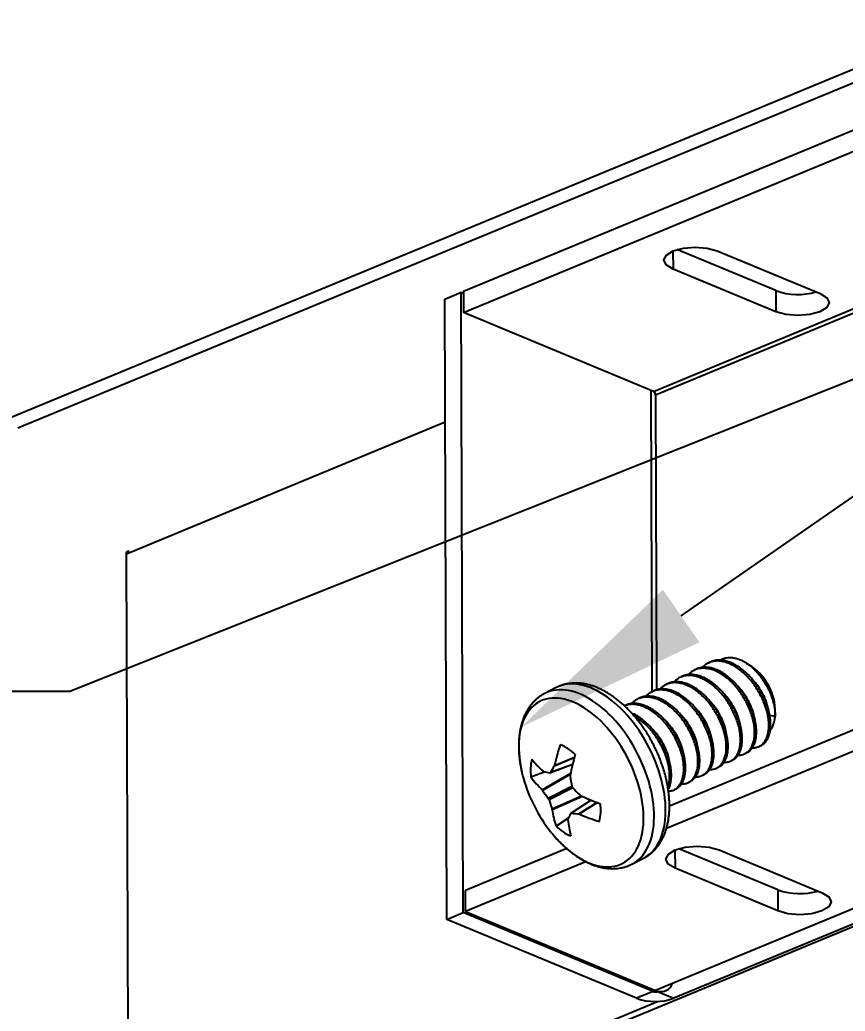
# Model space of a CAD drawing. Extents: x -1.2 to 24.5, y -10.7 to 0.
# Drawn here: x 14.34 to 16.458, y -9.427 to -6.882 of the extents above; entities that cross this region are included whole.
import ezdxf
from ezdxf import colors
from ezdxf.entities.mleader import LeaderData, LeaderLine
from ezdxf.math import Vec2, Vec3

# ---------------------------------------------------------------- set-up
doc = ezdxf.new("R2010")
doc.units = 0
doc.header["$LTSCALE"] = 0.5
doc.header["$MEASUREMENT"] = 0
for name, color, linetype in [('Brackets', 181, 'CONTINUOUS'), ('FAB DWG', 221, 'CONTINUOUS'), ('Hardware', 242, 'CONTINUOUS'), ('Housing', 150, 'CONTINUOUS')]:
    doc.layers.add(name, color=color, linetype=linetype)
doc.styles.get("Standard").update_dxf_attribs({"font": 'arial.ttf'})

msp = doc.modelspace()

# ---------------------------------------------------------------- linework, layer by layer
at = {"layer": 'Brackets', "linetype": 'Continuous', "transparency": 16777216}
for p, q in [((15.9656, -7.8358), (21.3784, -5.5967)), ((21.3784, -5.6087), (15.9713, -7.8454)), ((14.293, -7.9122), (16.9565, -6.8104)), ((14.3351, -7.9297), (16.9986, -6.8279)), ((21.8635, -6.9362), (15.9707, -9.3738)), ((15.4784, -7.5789), (16.871, -7.0028)), ((15.4785, -7.6333), (16.8712, -7.0572)), ((16.0159, -7.4753), (16.016, -7.522)), ((16.2798, -7.5773), (16.0259, -7.4717)), ((16.1296, -7.4749), (16.3936, -7.5847)), ((16.28, -7.6317), (16.016, -7.522)), ((15.4302, -7.5988), (15.4727, -7.5812)), ((15.4727, -7.5812), (15.4784, -7.5836)), ((15.4779, -9.1737), (15.4727, -7.5812)), ((15.4784, -7.5789), (15.4785, -7.6333)), ((16.2798, -7.5773), (16.28, -7.6317)), ((15.4354, -9.1912), (15.4302, -7.5988)), ((15.9656, -7.8358), (15.4785, -7.6333)), ((15.9625, -8.6067), (15.9599, -7.8334)), ((15.9713, -7.8454), (15.9738, -8.6018)), ((16.8761, -8.5408), (16.007, -8.9003)), ((16.8763, -8.5952), (15.9991, -8.9581)), ((15.7432, -9.0094), (15.4834, -9.1169)), ((16.0209, -9.0134), (16.0211, -9.06)), ((16.2848, -9.1153), (16.0309, -9.0098)), ((16.1347, -9.013), (16.3987, -9.1227)), ((15.7937, -9.043), (15.4836, -9.1713)), ((16.285, -9.1697), (16.0211, -9.06)), ((15.4836, -9.1713), (15.4834, -9.1169)), ((16.2848, -9.1153), (16.285, -9.1697)), ((15.4354, -9.1912), (15.4779, -9.1737)), ((15.965, -9.3761), (15.4779, -9.1737)), ((15.4836, -9.1713), (15.9707, -9.3738)), ((15.9225, -9.3937), (15.4354, -9.1912)), ((15.965, -9.3761), (15.9225, -9.3937)), ((15.965, -9.3761), (15.965, -9.3714)), ((15.9763, -9.3761), (15.9763, -9.3757)), ((15.9763, -9.3761), (16.0184, -9.3936))]:
    msp.add_line(p, q, dxfattribs=at)
at = {"layer": 'Brackets', "transparency": 16777216}
msp.add_line((21.9113, -6.956), (16.0184, -9.3936), dxfattribs=at)
at = {"layer": 'Brackets', "linetype": 'Continuous', "transparency": 16777216, "flags": 128}
for points in [[(16.016, -7.522), (15.9988, -7.5112), (15.9928, -7.4985), (15.9991, -7.4858), (16.0165, -7.475), (16.0425, -7.4678), (16.0732, -7.4653), (16.1038, -7.4678), (16.1296, -7.4749)], [(16.3936, -7.5847), (16.4108, -7.5954), (16.4168, -7.6081), (16.4106, -7.6208), (16.3931, -7.6316), (16.3671, -7.6388), (16.3364, -7.6413), (16.3058, -7.6388), (16.28, -7.6317)], [(16.0211, -9.06), (16.0038, -9.0492), (15.9979, -9.0366), (16.0041, -9.0239), (16.0216, -9.0131), (16.0476, -9.0059), (16.0782, -9.0033), (16.1088, -9.0058), (16.1347, -9.013)], [(16.3987, -9.1227), (16.4159, -9.1335), (16.4218, -9.1461), (16.4156, -9.1588), (16.3982, -9.1696), (16.3721, -9.1768), (16.3415, -9.1794), (16.3109, -9.1769), (16.285, -9.1697)]]:
    msp.add_lwpolyline(points, dxfattribs=at)
at = {"layer": 'Brackets', "linetype": 'Continuous', "transparency": 16777216}
for centre, radius, start, end in [((16.3367, -7.418), 0.1691, 250.3394, 286.098), ((15.9605, -7.8453), 0.0108, 359.4538, 61.4432), ((16.3417, -8.9561), 0.1691, 250.3394, 286.098), ((15.985, -9.346), 0.0309, 253.7439, 341.6739), ((15.9707, -9.3606), 0.0166, 250.0878, 290.0098), ((15.9874, -9.3339), 0.0433, 247.3224, 255.201), ((15.9704, -9.2617), 0.1404, 250.089, 290.0087)]:
    msp.add_arc(centre, radius, start, end, dxfattribs=at)
at = {"layer": 'Hardware', "linetype": 'Continuous', "lineweight": 25, "transparency": 16777216}
for p, q in [((16.0741, -8.5497), (16.0695, -8.552)), ((16.1104, -8.5312), (16.1059, -8.5335)), ((16.2189, -8.5428), (16.204, -8.5332)), ((16.0377, -8.5683), (16.0332, -8.5706)), ((15.7166, -8.5961), (15.687, -8.6112)), ((16.0013, -8.5868), (15.9968, -8.5891)), ((15.9286, -8.6239), (15.924, -8.6262)), ((15.965, -8.6053), (15.9604, -8.6076)), ((15.8922, -8.6424), (15.8913, -8.6429)), ((16.2777, -8.6707), (16.2641, -8.6679)), ((16.2777, -8.6707), (16.2783, -8.6594)), ((16.2619, -8.6935), (16.2664, -8.6912)), ((16.1891, -8.7306), (16.1937, -8.7283)), ((16.2255, -8.7121), (16.23, -8.7098)), ((16.1527, -8.7491), (16.1573, -8.7468)), ((16.2376, -8.747), (16.2422, -8.7446)), ((15.7627, -8.7769), (15.7115, -8.7976)), ((15.7122, -8.7958), (15.7631, -8.7752)), ((16.1164, -8.7677), (16.1209, -8.7654)), ((16.2012, -8.7655), (16.2058, -8.7632)), ((15.7003, -8.8148), (15.7585, -8.7932)), ((15.7016, -8.8137), (15.7587, -8.7924)), ((16.0436, -8.8048), (16.0482, -8.8024)), ((16.08, -8.7862), (16.0846, -8.7839)), ((16.1285, -8.8026), (16.133, -8.8003)), ((16.1649, -8.784), (16.1694, -8.7817)), ((15.6882, -8.8124), (15.6514, -8.8258)), ((15.6802, -8.8586), (15.7536, -8.8158)), ((15.7531, -8.8183), (15.6815, -8.8602)), ((16.0073, -8.8233), (16.0118, -8.821)), ((16.0921, -8.8211), (16.0967, -8.8188)), ((15.6958, -8.8803), (15.7565, -8.8493)), ((15.7586, -8.8534), (15.6979, -8.8843)), ((16.0194, -8.8582), (16.0239, -8.8559)), ((16.0558, -8.8397), (16.0603, -8.8373)), ((15.7057, -8.9077), (15.7815, -8.8744)), ((15.7839, -8.8755), (15.7062, -8.9096)), ((15.8052, -8.8848), (15.7535, -8.9191)), ((15.8058, -8.8851), (15.7551, -8.9188)), ((15.774, -8.9202), (15.8208, -8.891)), ((15.8224, -8.8916), (15.7759, -8.9207)), ((15.7483, -8.9302), (15.7158, -8.9522)), ((15.9104, -9.0495), (15.94, -9.0345))]:
    msp.add_line(p, q, dxfattribs=at)
at = {"layer": 'Hardware', "linetype": 'Continuous', "lineweight": 25, "transparency": 16777216, "flags": 128}
for points in [[(15.94, -9.0345), (15.9464, -9.0308), (15.9526, -9.0265), (15.9584, -9.0217), (15.9638, -9.0163), (15.9689, -9.0103), (15.9736, -9.0038), (15.9779, -8.9968), (15.9818, -8.9893), (15.9853, -8.9813), (15.9883, -8.9729), (15.9909, -8.964), (15.993, -8.9547), (15.9947, -8.9451), (15.996, -8.9351), (15.9968, -8.9247), (15.9971, -8.9141), (15.9969, -8.9031), (15.9963, -8.892), (15.9953, -8.8806), (15.9938, -8.8691), (15.9918, -8.8574), (15.9894, -8.8456), (15.9865, -8.8337), (15.9832, -8.8217), (15.9795, -8.8098), (15.9753, -8.7978), (15.9708, -8.7859), (15.9659, -8.7741), (15.9605, -8.7624), (15.9549, -8.7508), (15.9489, -8.7395), (15.9425, -8.7283), (15.9358, -8.7174), (15.9289, -8.7067), (15.9217, -8.6963), (15.9142, -8.6863), (15.9064, -8.6766), (15.8985, -8.6673), (15.8904, -8.6584), (15.8821, -8.6499), (15.8736, -8.6419), (15.8651, -8.6343), (15.8564, -8.6273), (15.8476, -8.6207), (15.8388, -8.6147), (15.83, -8.6093), (15.8212, -8.6044), (15.8123, -8.6001), (15.8036, -8.5964), (15.7949, -8.5932), (15.7862, -8.5907), (15.7777, -8.5888), (15.7694, -8.5876), (15.7612, -8.5869), (15.7532, -8.5869), (15.7454, -8.5875), (15.7378, -8.5887), (15.7304, -8.5906), (15.7234, -8.593), (15.7166, -8.5961), (15.7166, -8.5961)], [(15.7134, -8.9798), (15.7183, -8.9852), (15.7263, -8.9936), (15.7345, -9.0016), (15.7428, -9.0091), (15.7512, -9.0161), (15.7597, -9.0226), (15.7682, -9.0286), (15.7768, -9.034), (15.7854, -9.0389), (15.794, -9.0432), (15.8025, -9.0469), (15.811, -9.05), (15.8194, -9.0525), (15.8277, -9.0544), (15.8358, -9.0557), (15.8438, -9.0564), (15.8516, -9.0564), (15.8592, -9.0558), (15.8666, -9.0546), (15.8737, -9.0527), (15.8806, -9.0503), (15.8871, -9.0472), (15.8934, -9.0436), (15.8993, -9.0393), (15.9049, -9.0345), (15.9101, -9.0291), (15.915, -9.0232), (15.9194, -9.0168), (15.9235, -9.0098), (15.9271, -9.0023), (15.9304, -8.9944), (15.9332, -8.986), (15.9355, -8.9772), (15.9374, -8.968), (15.9389, -8.9585), (15.9399, -8.9486), (15.9404, -8.9384), (15.9405, -8.9279), (15.9401, -8.9171), (15.9393, -8.9061), (15.938, -8.895), (15.9362, -8.8836), (15.934, -8.8722), (15.9313, -8.8606), (15.9283, -8.849), (15.9247, -8.8374), (15.9208, -8.8258), (15.9165, -8.8142), (15.9117, -8.8026), (15.9066, -8.7912), (15.9012, -8.78), (15.8954, -8.7689), (15.8892, -8.758), (15.8827, -8.7473), (15.876, -8.7369), (15.869, -8.7268), (15.8617, -8.7171), (15.8541, -8.7077), (15.8464, -8.6986), (15.8385, -8.69), (15.8304, -8.6818), (15.8221, -8.6741), (15.8138, -8.6668), (15.8053, -8.66), (15.7968, -8.6538), (15.7882, -8.6481), (15.7796, -8.6429), (15.771, -8.6383), (15.7625, -8.6343), (15.754, -8.6309), (15.7455, -8.6281), (15.7372, -8.6259), (15.729, -8.6243), (15.7209, -8.6233), (15.713, -8.623), (15.7053, -8.6233), (15.6978, -8.6242), (15.6906, -8.6257), (15.6836, -8.6278), (15.6769, -8.6306), (15.6705, -8.6339), (15.6644, -8.6379), (15.6586, -8.6424), (15.6532, -8.6475), (15.6482, -8.6532), (15.6435, -8.6594), (15.6392, -8.6661), (15.6354, -8.6733), (15.6319, -8.681), (15.6289, -8.6892), (15.6263, -8.6977), (15.6242, -8.7067), (15.6225, -8.7161), (15.6213, -8.7259), (15.6205, -8.7359), (15.6205, -8.7359)], [(15.9104, -9.0495), (15.9169, -9.0459), (15.923, -9.0416), (15.9288, -9.0368), (15.9343, -9.0314), (15.9394, -9.0254), (15.9441, -9.0189), (15.9483, -9.0119), (15.9522, -9.0044), (15.9557, -8.9964), (15.9587, -8.988), (15.9613, -8.9791), (15.9635, -8.9698), (15.9652, -8.9601), (15.9664, -8.9501), (15.9672, -8.9398), (15.9675, -8.9291), (15.9674, -8.9182), (15.9668, -8.9071), (15.9657, -8.8957), (15.9642, -8.8841), (15.9622, -8.8724), (15.9598, -8.8606), (15.9569, -8.8487), (15.9536, -8.8368), (15.9499, -8.8248), (15.9458, -8.8129), (15.9412, -8.801), (15.9363, -8.7892), (15.931, -8.7775), (15.9253, -8.7659), (15.9193, -8.7545), (15.9129, -8.7434), (15.9063, -8.7324), (15.8993, -8.7217), (15.8921, -8.7114), (15.8846, -8.7013), (15.8769, -8.6916), (15.8689, -8.6823), (15.8608, -8.6734), (15.8525, -8.665), (15.8441, -8.6569), (15.8355, -8.6494), (15.8268, -8.6423), (15.8181, -8.6358), (15.8093, -8.6298), (15.8004, -8.6243), (15.7916, -8.6195), (15.7828, -8.6152), (15.774, -8.6114), (15.7653, -8.6083), (15.7567, -8.6058), (15.7482, -8.6039), (15.7398, -8.6026), (15.7316, -8.602), (15.7236, -8.602), (15.7158, -8.6026), (15.7082, -8.6038), (15.7009, -8.6056), (15.6938, -8.6081), (15.687, -8.6112), (15.687, -8.6112)], [(15.6283, -8.8142), (15.6309, -8.8246), (15.6323, -8.8298)]]:
    msp.add_lwpolyline(points, dxfattribs=at)
at = {"layer": 'Hardware', "linetype": 'Continuous', "lineweight": 25, "transparency": 16777216}
for centre, radius, start, end in [((16.1366, -8.6581), 0.1416, 359.5014, 54.5149), ((15.9053, -8.7472), 0.285, 177.7291, 193.5914), ((16.1641, -8.8924), 0.4621, 161.1259, 167.9292), ((15.6801, -8.8569), 0.1232, 46.3028, 67.696), ((16.3147, -8.9264), 0.572, 163.9091, 169.4747), ((15.7734, -8.8093), 0.1231, 166.2883, 187.6928), ((15.8497, -8.624), 0.2506, 218.5501, 228.2058), ((16.0436, -9.0134), 0.3961, 146.9851, 149.7226), ((16.0073, -8.7241), 0.3896, 195.7441, 218.2723), ((15.8412, -8.6882), 0.2344, 215.9397, 226.6423), ((15.7567, -8.5184), 0.302, 256.0876, 259.0314), ((16.2518, -8.7553), 0.5042, 187.842, 190.7485), ((16.1259, -8.5079), 0.5042, 223.2483, 226.1549), ((16.0095, -8.6422), 0.3938, 213.6078, 217.1918), ((16.0244, -8.3566), 0.5719, 244.5162, 250.0835), ((16.0748, -8.7705), 0.3937, 196.8053, 200.3897), ((15.7076, -8.9108), 0.1231, 346.2883, 7.6928), ((15.9385, -8.8796), 0.2342, 187.3488, 198.0548), ((16.0264, -9.0479), 0.3021, 154.942, 157.8835), ((15.7948, -8.5249), 0.3959, 264.2545, 266.9938), ((15.9633, -8.4984), 0.4621, 246.061, 252.8656), ((15.8009, -8.8632), 0.1232, 226.3028, 247.696), ((15.9955, -8.9105), 0.2504, 185.7843, 195.4427), ((15.9776, -8.7476), 0.3517, 218.2586, 221.3159)]:
    msp.add_arc(centre, radius, start, end, dxfattribs=at)
for points, knots in [([(16.1362, -8.5259), (16.1366, -8.5256), (16.1392, -8.5236), (16.1448, -8.5214), (16.1528, -8.5192), (16.1614, -8.5185), (16.1704, -8.5192), (16.1797, -8.5214), (16.1892, -8.5249), (16.1987, -8.5297), (16.208, -8.5357), (16.2171, -8.5427), (16.2259, -8.5508), (16.2343, -8.5597), (16.2422, -8.5695), (16.2495, -8.58), (16.2561, -8.5909), (16.262, -8.6022), (16.267, -8.6136), (16.271, -8.6249), (16.2741, -8.636), (16.2765, -8.6475), (16.2779, -8.6593), (16.2777, -8.6669), (16.2777, -8.6707)], [0, 0, 0, 0, 0.008593, 0.05715, 0.105726, 0.154454, 0.203016, 0.250907, 0.29896, 0.346852, 0.393267, 0.439831, 0.486247, 0.532679, 0.579255, 0.625674, 0.671556, 0.717595, 0.763477, 0.807752, 0.852169, 0.896444, 0.948222, 1, 1, 1, 1]), ([(16.2255, -8.7121), (16.2254, -8.7078), (16.2251, -8.6991), (16.2228, -8.685), (16.2191, -8.6703), (16.2139, -8.6552), (16.2073, -8.6402), (16.1995, -8.6256), (16.1908, -8.6118), (16.1814, -8.5989), (16.1712, -8.5871), (16.1601, -8.5763), (16.1483, -8.5668), (16.1362, -8.5589), (16.1239, -8.5528), (16.1118, -8.5487), (16.1003, -8.5465), (16.0895, -8.5463), (16.0793, -8.5479), (16.0697, -8.5516), (16.0615, -8.5566), (16.0571, -8.5612), (16.0552, -8.5632)], [0, 0, 0, 0, 0.049097, 0.099487, 0.150776, 0.202528, 0.254279, 0.305569, 0.355958, 0.405055, 0.454153, 0.504542, 0.555831, 0.607583, 0.659335, 0.710624, 0.761013, 0.810111, 0.859208, 0.909597, 0.960887, 1, 1, 1, 1]), ([(16.23, -8.7098), (16.2299, -8.7055), (16.2296, -8.6968), (16.2274, -8.6827), (16.2237, -8.668), (16.2184, -8.6529), (16.2119, -8.6378), (16.2041, -8.6232), (16.1954, -8.6095), (16.1859, -8.5966), (16.1757, -8.5848), (16.1646, -8.574), (16.1529, -8.5645), (16.1407, -8.5566), (16.1284, -8.5505), (16.1164, -8.5463), (16.1049, -8.5442), (16.094, -8.5439), (16.0839, -8.5458), (16.0772, -8.5478), (16.0742, -8.5497), (16.0741, -8.5497)], [0, 0, 0, 0, 0.053866, 0.10915, 0.165422, 0.222201, 0.278979, 0.335251, 0.390535, 0.444401, 0.498268, 0.553552, 0.609823, 0.666602, 0.72338, 0.779652, 0.834936, 0.888802, 0.942669, 0.997953, 1, 1, 1, 1]), ([(16.2619, -8.6935), (16.2617, -8.6893), (16.2615, -8.6806), (16.2592, -8.6665), (16.2555, -8.6518), (16.2503, -8.6367), (16.2437, -8.6216), (16.2359, -8.607), (16.2272, -8.5932), (16.2178, -8.5804), (16.2075, -8.5686), (16.1965, -8.5578), (16.1847, -8.5483), (16.1725, -8.5404), (16.1603, -8.5343), (16.1482, -8.5301), (16.1367, -8.528), (16.1259, -8.5277), (16.1156, -8.5294), (16.106, -8.5331), (16.0978, -8.5381), (16.0934, -8.5427), (16.0915, -8.5447)], [0, 0, 0, 0, 0.049097, 0.099487, 0.150776, 0.202528, 0.254279, 0.305569, 0.355958, 0.405055, 0.454153, 0.504542, 0.555831, 0.607583, 0.659335, 0.710624, 0.761013, 0.810111, 0.859208, 0.909597, 0.960887, 1, 1, 1, 1]), ([(16.2664, -8.6912), (16.2663, -8.6869), (16.266, -8.6783), (16.2637, -8.6642), (16.26, -8.6494), (16.2548, -8.6343), (16.2482, -8.6193), (16.2405, -8.6047), (16.2318, -8.5909), (16.2223, -8.5781), (16.2121, -8.5662), (16.201, -8.5555), (16.1893, -8.546), (16.1771, -8.538), (16.1648, -8.5319), (16.1528, -8.5278), (16.1412, -8.5257), (16.1304, -8.5254), (16.1203, -8.5272), (16.1136, -8.5292), (16.1106, -8.5311), (16.1105, -8.5312)], [0, 0, 0, 0, 0.0538665, 0.1091505, 0.1654219, 0.2222006, 0.2789792, 0.3352507, 0.3905347, 0.4444011, 0.4982676, 0.5535516, 0.6098231, 0.6666017, 0.7233804, 0.7796518, 0.8349358, 0.8888023, 0.9426688, 0.9979528, 1, 1, 1, 1]), ([(16.1891, -8.7306), (16.189, -8.7263), (16.1887, -8.7176), (16.1864, -8.7036), (16.1827, -8.6888), (16.1775, -8.6737), (16.1709, -8.6587), (16.1632, -8.6441), (16.1545, -8.6303), (16.145, -8.6175), (16.1348, -8.6056), (16.1237, -8.5948), (16.112, -8.5853), (16.0998, -8.5774), (16.0875, -8.5713), (16.0755, -8.5672), (16.0639, -8.5651), (16.0531, -8.5648), (16.0429, -8.5665), (16.0333, -8.5701), (16.0251, -8.5752), (16.0207, -8.5798), (16.0188, -8.5818)], [0, 0, 0, 0, 0.049097, 0.099487, 0.150776, 0.202528, 0.254279, 0.305569, 0.355958, 0.405055, 0.454153, 0.504542, 0.555831, 0.607583, 0.659335, 0.710624, 0.761013, 0.810111, 0.859208, 0.909597, 0.960887, 1, 1, 1, 1]), ([(16.1937, -8.7283), (16.1935, -8.724), (16.1933, -8.7153), (16.191, -8.7012), (16.1873, -8.6865), (16.1821, -8.6714), (16.1755, -8.6564), (16.1677, -8.6418), (16.159, -8.628), (16.1496, -8.6152), (16.1393, -8.6033), (16.1283, -8.5925), (16.1165, -8.583), (16.1043, -8.5751), (16.0921, -8.569), (16.08, -8.5649), (16.0685, -8.5628), (16.0576, -8.5625), (16.0475, -8.5643), (16.0408, -8.5663), (16.0378, -8.5682), (16.0377, -8.5683)], [0, 0, 0, 0, 0.053866, 0.10915, 0.165422, 0.222201, 0.278979, 0.335251, 0.390535, 0.444401, 0.498268, 0.553552, 0.609823, 0.666602, 0.72338, 0.779652, 0.834936, 0.888802, 0.942669, 0.997953, 1, 1, 1, 1]), ([(15.94, -9.0344), (15.9404, -9.0342), (15.9431, -9.0329), (15.948, -9.03), (15.9545, -9.0256), (15.9607, -9.0207), (15.9666, -9.0152), (15.9721, -9.0093), (15.9772, -9.003), (15.982, -8.9961), (15.9864, -8.9889), (15.9904, -8.9811), (15.994, -8.973), (15.9972, -8.9644), (16, -8.9554), (16.0023, -8.9461), (16.0041, -8.9364), (16.0055, -8.9265), (16.0065, -8.9162), (16.007, -8.9057), (16.007, -8.8951), (16.0066, -8.8842), (16.0057, -8.8732), (16.0044, -8.862), (16.0027, -8.8508), (16.0005, -8.8395), (15.998, -8.8282), (15.995, -8.8168), (15.9916, -8.8054), (15.9879, -8.7941), (15.9838, -8.7828), (15.9793, -8.7717), (15.9744, -8.7606), (15.9692, -8.7496), (15.9637, -8.7388), (15.9579, -8.7282), (15.9517, -8.7178), (15.9453, -8.7076), (15.9386, -8.6977), (15.9316, -8.688), (15.9244, -8.6787), (15.9169, -8.6696), (15.9092, -8.6609), (15.9013, -8.6525), (15.8932, -8.6446), (15.8849, -8.637), (15.8765, -8.6299), (15.8679, -8.6232), (15.8592, -8.617), (15.8504, -8.6112), (15.8415, -8.606), (15.8325, -8.6013), (15.8234, -8.5971), (15.8144, -8.5935), (15.8053, -8.5905), (15.7963, -8.5881), (15.7873, -8.5863), (15.7785, -8.5851), (15.7698, -8.5845), (15.7612, -8.5846), (15.7529, -8.5852), (15.7447, -8.5864), (15.7368, -8.5882), (15.7292, -8.5906), (15.7224, -8.5932), (15.7183, -8.5953), (15.7166, -8.5962)], [0, 0, 0, 0, 0.002448, 0.017098, 0.03174, 0.046412, 0.06115, 0.07599, 0.090961, 0.106088, 0.121387, 0.136864, 0.152517, 0.168336, 0.184302, 0.20039, 0.216576, 0.232833, 0.249137, 0.265467, 0.281805, 0.298137, 0.314455, 0.330753, 0.34703, 0.363283, 0.379514, 0.395723, 0.411913, 0.428086, 0.444244, 0.460392, 0.476531, 0.492665, 0.508797, 0.524931, 0.541068, 0.557213, 0.573367, 0.589536, 0.605721, 0.621927, 0.638155, 0.65441, 0.670692, 0.687003, 0.703345, 0.719715, 0.736113, 0.752532, 0.768965, 0.785395, 0.801805, 0.818172, 0.83447, 0.850669, 0.86674, 0.882656, 0.898396, 0.913947, 0.929305, 0.944479, 0.959487, 0.974352, 0.989108, 1, 1, 1, 1]), ([(16.1209, -8.7654), (16.1208, -8.7611), (16.1205, -8.7524), (16.1182, -8.7383), (16.1145, -8.7236), (16.1093, -8.7085), (16.1027, -8.6935), (16.095, -8.6789), (16.0863, -8.6651), (16.0768, -8.6522), (16.0666, -8.6404), (16.0555, -8.6296), (16.0438, -8.6201), (16.0316, -8.6122), (16.0193, -8.6061), (16.0073, -8.602), (15.9958, -8.5998), (15.9849, -8.5995), (15.9748, -8.6014), (15.9681, -8.6034), (15.9651, -8.6053), (15.965, -8.6054)], [0, 0, 0, 0, 0.0538665, 0.1091505, 0.1654219, 0.2222006, 0.2789792, 0.3352507, 0.3905347, 0.4444011, 0.4982676, 0.5535516, 0.6098231, 0.6666017, 0.7233804, 0.7796518, 0.8349358, 0.8888023, 0.9426688, 0.9979528, 1, 1, 1, 1]), ([(16.1527, -8.7491), (16.1526, -8.7449), (16.1523, -8.7362), (16.1501, -8.7221), (16.1464, -8.7074), (16.1412, -8.6923), (16.1346, -8.6772), (16.1268, -8.6626), (16.1181, -8.6489), (16.1086, -8.636), (16.0984, -8.6242), (16.0874, -8.6134), (16.0756, -8.6039), (16.0634, -8.596), (16.0511, -8.5899), (16.0391, -8.5857), (16.0276, -8.5836), (16.0167, -8.5834), (16.0065, -8.585), (15.9969, -8.5887), (15.9887, -8.5937), (15.9843, -8.5983), (15.9824, -8.6003)], [0, 0, 0, 0, 0.049097, 0.099487, 0.150776, 0.202528, 0.254279, 0.305569, 0.355958, 0.405055, 0.454153, 0.504542, 0.555831, 0.607583, 0.659335, 0.710624, 0.761013, 0.810111, 0.859208, 0.909597, 0.960887, 1, 1, 1, 1]), ([(16.1573, -8.7468), (16.1572, -8.7425), (16.1569, -8.7339), (16.1546, -8.7198), (16.1509, -8.7051), (16.1457, -8.69), (16.1391, -8.6749), (16.1314, -8.6603), (16.1226, -8.6465), (16.1132, -8.6337), (16.103, -8.6218), (16.0919, -8.6111), (16.0801, -8.6016), (16.068, -8.5937), (16.0557, -8.5876), (16.0436, -8.5834), (16.0321, -8.5813), (16.0213, -8.581), (16.0111, -8.5828), (16.0044, -8.5848), (16.0015, -8.5868), (16.0013, -8.5868)], [0, 0, 0, 0, 0.053866, 0.10915, 0.165422, 0.222201, 0.278979, 0.335251, 0.390535, 0.444401, 0.498268, 0.553552, 0.609823, 0.666602, 0.72338, 0.779652, 0.834936, 0.888802, 0.942669, 0.997953, 1, 1, 1, 1]), ([(16.2247, -8.6731), (16.224, -8.6694), (16.2226, -8.6615), (16.2184, -8.6488), (16.2127, -8.6355), (16.2057, -8.6226), (16.1976, -8.6106), (16.1909, -8.6019), (16.1867, -8.5976), (16.1856, -8.5966)], [0, 0, 0, 0, 0.143635, 0.307498, 0.472074, 0.635229, 0.794939, 0.950123, 1, 1, 1, 1]), ([(16.2611, -8.6546), (16.2604, -8.6509), (16.259, -8.643), (16.2548, -8.6302), (16.2491, -8.617), (16.242, -8.6041), (16.2339, -8.5921), (16.2272, -8.5833), (16.223, -8.5791), (16.222, -8.5781)], [0, 0, 0, 0, 0.143635, 0.307498, 0.472074, 0.635229, 0.794939, 0.950123, 1, 1, 1, 1]), ([(15.687, -8.6113), (15.6864, -8.6115), (15.6834, -8.613), (15.6784, -8.6161), (15.6719, -8.6205), (15.6657, -8.6255), (15.6599, -8.631), (15.6544, -8.6369), (15.6493, -8.6433), (15.6446, -8.6502), (15.6402, -8.6575), (15.6362, -8.6653), (15.6327, -8.6735), (15.6295, -8.6821), (15.6268, -8.6911), (15.6245, -8.7005), (15.6227, -8.7102), (15.6214, -8.7202), (15.6207, -8.7279), (15.6204, -8.7324), (15.6204, -8.7333)], [0, 0, 0, 0, 0.0148578, 0.0722774, 0.1296798, 0.1872084, 0.2450119, 0.3032259, 0.3619666, 0.4213244, 0.4813587, 0.5420936, 0.6035171, 0.6655826, 0.7282156, 0.7913221, 0.8547993, 0.9185453, 0.9824669, 1, 1, 1, 1]), ([(16.08, -8.7862), (16.0799, -8.7819), (16.0796, -8.7733), (16.0773, -8.7592), (16.0736, -8.7445), (16.0684, -8.7294), (16.0618, -8.7143), (16.0541, -8.6997), (16.0454, -8.6859), (16.0359, -8.6731), (16.0257, -8.6612), (16.0146, -8.6505), (16.0029, -8.641), (15.9907, -8.633), (15.9784, -8.627), (15.9664, -8.6228), (15.9548, -8.6207), (15.944, -8.6204), (15.9338, -8.6221), (15.9242, -8.6258), (15.916, -8.6308), (15.9116, -8.6354), (15.9097, -8.6374)], [0, 0, 0, 0, 0.049097, 0.099487, 0.150776, 0.202528, 0.254279, 0.305569, 0.355958, 0.405055, 0.454153, 0.504542, 0.555831, 0.607583, 0.659335, 0.710624, 0.761013, 0.810111, 0.859208, 0.909597, 0.960887, 1, 1, 1, 1]), ([(16.0846, -8.7839), (16.0844, -8.7796), (16.0842, -8.7709), (16.0819, -8.7569), (16.0782, -8.7421), (16.073, -8.727), (16.0664, -8.712), (16.0586, -8.6974), (16.0499, -8.6836), (16.0405, -8.6708), (16.0302, -8.6589), (16.0192, -8.6481), (16.0074, -8.6386), (15.9952, -8.6307), (15.983, -8.6246), (15.9709, -8.6205), (15.9594, -8.6184), (15.9485, -8.6181), (15.9384, -8.6199), (15.9317, -8.6219), (15.9287, -8.6238), (15.9286, -8.6239)], [0, 0, 0, 0, 0.053866, 0.10915, 0.165422, 0.222201, 0.278979, 0.335251, 0.390535, 0.444401, 0.498268, 0.553552, 0.609823, 0.666602, 0.72338, 0.779652, 0.834936, 0.888802, 0.942669, 0.997953, 1, 1, 1, 1]), ([(16.1164, -8.7677), (16.1162, -8.7634), (16.116, -8.7547), (16.1137, -8.7406), (16.11, -8.7259), (16.1048, -8.7108), (16.0982, -8.6958), (16.0904, -8.6812), (16.0817, -8.6674), (16.0723, -8.6546), (16.0621, -8.6427), (16.051, -8.6319), (16.0392, -8.6224), (16.027, -8.6145), (16.0148, -8.6084), (16.0027, -8.6043), (15.9912, -8.6021), (15.9804, -8.6019), (15.9702, -8.6035), (15.9606, -8.6072), (15.9524, -8.6122), (15.948, -8.6169), (15.946, -8.6189)], [0, 0, 0, 0, 0.049097, 0.099487, 0.150776, 0.202528, 0.254279, 0.305569, 0.355958, 0.405055, 0.454153, 0.504542, 0.555831, 0.607583, 0.659335, 0.710624, 0.761013, 0.810111, 0.859208, 0.909597, 0.960887, 1, 1, 1, 1]), ([(16.1884, -8.6917), (16.1877, -8.688), (16.1862, -8.68), (16.182, -8.6673), (16.1763, -8.6541), (16.1693, -8.6411), (16.1612, -8.6292), (16.1545, -8.6204), (16.1503, -8.6162), (16.1493, -8.6151)], [0, 0, 0, 0, 0.143635, 0.307498, 0.472074, 0.635229, 0.794939, 0.950123, 1, 1, 1, 1]), ([(16.0436, -8.8048), (16.0435, -8.8005), (16.0432, -8.7918), (16.041, -8.7777), (16.0373, -8.763), (16.032, -8.7479), (16.0255, -8.7329), (16.0177, -8.7183), (16.009, -8.7045), (15.9995, -8.6916), (15.9893, -8.6798), (15.9783, -8.669), (15.9665, -8.6595), (15.9543, -8.6516), (15.942, -8.6455), (15.93, -8.6414), (15.9185, -8.6392), (15.9077, -8.639), (15.8986, -8.6403), (15.8936, -8.6424), (15.8916, -8.6432)], [0, 0, 0, 0, 0.055113, 0.111676, 0.16925, 0.227342, 0.285435, 0.343009, 0.399572, 0.454685, 0.509798, 0.566361, 0.623935, 0.682027, 0.74012, 0.797693, 0.854257, 0.90937, 0.964483, 1, 1, 1, 1]), ([(16.0482, -8.8024), (16.0481, -8.7982), (16.0478, -8.7895), (16.0455, -8.7754), (16.0418, -8.7607), (16.0366, -8.7456), (16.03, -8.7305), (16.0222, -8.7159), (16.0135, -8.7021), (16.0041, -8.6893), (15.9939, -8.6775), (15.9828, -8.6667), (15.971, -8.6572), (15.9589, -8.6493), (15.9466, -8.6432), (15.9345, -8.639), (15.923, -8.6369), (15.9122, -8.6366), (15.902, -8.6384), (15.8953, -8.6404), (15.8923, -8.6424), (15.8922, -8.6424)], [0, 0, 0, 0, 0.053866, 0.10915, 0.165422, 0.222201, 0.278979, 0.335251, 0.390535, 0.444401, 0.498268, 0.553552, 0.609823, 0.666602, 0.72338, 0.779652, 0.834936, 0.888802, 0.942669, 0.997953, 1, 1, 1, 1]), ([(16.1156, -8.7288), (16.1149, -8.7251), (16.1135, -8.7171), (16.1093, -8.7044), (16.1036, -8.6911), (16.0965, -8.6782), (16.0885, -8.6662), (16.0818, -8.6575), (16.0776, -8.6532), (16.0765, -8.6522)], [0, 0, 0, 0, 0.143635, 0.307498, 0.472074, 0.635229, 0.794939, 0.950123, 1, 1, 1, 1]), ([(16.152, -8.7102), (16.1513, -8.7065), (16.1499, -8.6986), (16.1457, -8.6858), (16.14, -8.6726), (16.1329, -8.6597), (16.1248, -8.6477), (16.1181, -8.6389), (16.1139, -8.6347), (16.1129, -8.6337)], [0, 0, 0, 0, 0.143635, 0.307498, 0.472074, 0.635229, 0.794939, 0.950123, 1, 1, 1, 1]), ([(16.0118, -8.821), (16.0117, -8.8167), (16.0114, -8.808), (16.0091, -8.7939), (16.0054, -8.7792), (16.0002, -8.7641), (15.9936, -8.7491), (15.9859, -8.7345), (15.9772, -8.7207), (15.9677, -8.7079), (15.9575, -8.696), (15.9464, -8.6852), (15.9347, -8.6757), (15.9225, -8.6679), (15.9142, -8.6634), (15.9101, -8.662), (15.91, -8.662)], [0, 0, 0, 0, 0.074394, 0.150746, 0.228462, 0.306878, 0.385295, 0.46301, 0.539362, 0.613757, 0.688151, 0.764503, 0.842219, 0.920635, 0.999051, 1, 1, 1, 1]), ([(16.0073, -8.8233), (16.0071, -8.819), (16.0069, -8.8103), (16.0046, -8.7963), (16.0009, -8.7815), (15.9957, -8.7664), (15.9891, -8.7514), (15.9813, -8.7368), (15.9726, -8.723), (15.9632, -8.7102), (15.9529, -8.6983), (15.9419, -8.6875), (15.9301, -8.6782), (15.9218, -8.6723), (15.9174, -8.6702), (15.9172, -8.67)], [0, 0, 0, 0, 0.080383, 0.162882, 0.246854, 0.331582, 0.416311, 0.500283, 0.582782, 0.663165, 0.743548, 0.826046, 0.910018, 0.994747, 1, 1, 1, 1]), ([(16.0792, -8.7473), (16.0786, -8.7436), (16.0771, -8.7357), (16.0729, -8.7229), (16.0672, -8.7097), (16.0602, -8.6968), (16.0521, -8.6848), (16.0454, -8.676), (16.0412, -8.6718), (16.0402, -8.6708)], [0, 0, 0, 0, 0.143635, 0.3074978, 0.4720741, 0.6352295, 0.7949386, 0.9501227, 1, 1, 1, 1]), ([(16.2654, -8.7053), (16.2658, -8.7048), (16.2674, -8.7032), (16.2697, -8.6998), (16.2722, -8.6952), (16.2743, -8.69), (16.2759, -8.6842), (16.2771, -8.6778), (16.2775, -8.6731), (16.2777, -8.6707)], [0, 0, 0, 0, 0.06074, 0.216184, 0.368192, 0.520199, 0.676623, 0.833046, 1, 1, 1, 1]), ([(16.0429, -8.7658), (16.0422, -8.7621), (16.0408, -8.7542), (16.0366, -8.7415), (16.0308, -8.7282), (16.0238, -8.7153), (16.0157, -8.7033), (16.009, -8.6945), (16.0048, -8.6903), (16.0038, -8.6893)], [0, 0, 0, 0, 0.143635, 0.307498, 0.472074, 0.635229, 0.794939, 0.950123, 1, 1, 1, 1]), ([(16.2194, -8.7508), (16.2198, -8.7508), (16.2233, -8.7512), (16.2294, -8.7501), (16.2375, -8.7474), (16.2448, -8.7426), (16.251, -8.7358), (16.2558, -8.7273), (16.2593, -8.7172), (16.2615, -8.706), (16.2617, -8.6976), (16.2619, -8.6935)], [0, 0, 0, 0, 0.013227, 0.132835, 0.255591, 0.380539, 0.506613, 0.632688, 0.757636, 0.880392, 1, 1, 1, 1]), ([(16.2421, -8.7446), (16.2445, -8.7432), (16.2495, -8.7403), (16.2555, -8.7335), (16.2604, -8.7249), (16.2639, -8.7149), (16.266, -8.7037), (16.2663, -8.6953), (16.2664, -8.6912)], [0, 0, 0, 0, 0.162736, 0.333138, 0.503541, 0.672421, 0.838338, 1, 1, 1, 1]), ([(16.0065, -8.7844), (16.0058, -8.7807), (16.0044, -8.7727), (16.0002, -8.76), (15.9945, -8.7467), (15.9874, -8.7338), (15.9794, -8.7219), (15.9727, -8.7131), (15.9685, -8.7089), (15.9674, -8.7078)], [0, 0, 0, 0, 0.143635, 0.307498, 0.472074, 0.635229, 0.794939, 0.950123, 1, 1, 1, 1]), ([(16.1694, -8.7817), (16.1718, -8.7803), (16.1767, -8.7773), (16.1827, -8.7705), (16.1876, -8.762), (16.1911, -8.7519), (16.1933, -8.7407), (16.1935, -8.7324), (16.1937, -8.7283)], [0, 0, 0, 0, 0.162736, 0.333138, 0.503541, 0.672421, 0.838338, 1, 1, 1, 1]), ([(16.1831, -8.7693), (16.1834, -8.7694), (16.1869, -8.7698), (16.193, -8.7687), (16.2012, -8.766), (16.2084, -8.7611), (16.2146, -8.7543), (16.2195, -8.7458), (16.2229, -8.7357), (16.2251, -8.7245), (16.2254, -8.7162), (16.2255, -8.7121)], [0, 0, 0, 0, 0.013227, 0.132835, 0.255591, 0.380539, 0.506613, 0.632688, 0.757636, 0.880392, 1, 1, 1, 1]), ([(16.2058, -8.7631), (16.2082, -8.7617), (16.2131, -8.7588), (16.2191, -8.752), (16.224, -8.7435), (16.2275, -8.7334), (16.2296, -8.7222), (16.2299, -8.7139), (16.23, -8.7098)], [0, 0, 0, 0, 0.162736, 0.333138, 0.503541, 0.672421, 0.838338, 1, 1, 1, 1]), ([(15.6204, -8.7333), (15.6203, -8.7352), (15.62, -8.7406), (15.62, -8.7496), (15.6203, -8.7604), (15.6212, -8.7714), (15.6224, -8.7826), (15.6241, -8.7938), (15.6261, -8.8043), (15.6276, -8.8111), (15.6283, -8.814)], [0, 0, 0, 0, 0.073476, 0.210382, 0.347166, 0.483836, 0.620347, 0.756675, 0.89281, 1, 1, 1, 1]), ([(16.1103, -8.8064), (16.1107, -8.8065), (16.1141, -8.8068), (16.1203, -8.8058), (16.1284, -8.803), (16.1357, -8.7982), (16.1418, -8.7914), (16.1467, -8.7829), (16.1502, -8.7728), (16.1523, -8.7616), (16.1526, -8.7533), (16.1527, -8.7491)], [0, 0, 0, 0, 0.0132268, 0.132835, 0.2555906, 0.380539, 0.5066134, 0.6326879, 0.7576362, 0.8803919, 1, 1, 1, 1]), ([(16.133, -8.8002), (16.1354, -8.7988), (16.1404, -8.7959), (16.1464, -8.7891), (16.1513, -8.7806), (16.1547, -8.7705), (16.1569, -8.7593), (16.1572, -8.7509), (16.1573, -8.7468)], [0, 0, 0, 0, 0.162736, 0.333138, 0.503541, 0.672421, 0.838338, 1, 1, 1, 1]), ([(16.1467, -8.7879), (16.147, -8.7879), (16.1505, -8.7883), (16.1566, -8.7872), (16.1648, -8.7845), (16.1721, -8.7796), (16.1782, -8.7729), (16.1831, -8.7643), (16.1866, -8.7543), (16.1887, -8.7431), (16.189, -8.7347), (16.1891, -8.7306)], [0, 0, 0, 0, 0.013227, 0.132835, 0.255591, 0.380539, 0.506613, 0.632688, 0.757636, 0.880392, 1, 1, 1, 1]), ([(16.074, -8.825), (16.0743, -8.825), (16.0778, -8.8254), (16.0839, -8.8243), (16.0921, -8.8216), (16.0993, -8.8167), (16.1055, -8.8099), (16.1104, -8.8014), (16.1138, -8.7913), (16.116, -8.7801), (16.1162, -8.7718), (16.1164, -8.7677)], [0, 0, 0, 0, 0.0132268, 0.132835, 0.2555906, 0.380539, 0.5066134, 0.6326879, 0.7576362, 0.8803919, 1, 1, 1, 1]), ([(16.0967, -8.8188), (16.0991, -8.8173), (16.104, -8.8144), (16.11, -8.8076), (16.1149, -8.7991), (16.1184, -8.789), (16.1205, -8.7778), (16.1208, -8.7695), (16.1209, -8.7654)], [0, 0, 0, 0, 0.162736, 0.333138, 0.503541, 0.672421, 0.838338, 1, 1, 1, 1]), ([(16.0043, -8.8619), (16.0066, -8.8618), (16.0119, -8.8614), (16.0193, -8.8586), (16.0266, -8.8538), (16.0327, -8.847), (16.0376, -8.8385), (16.0411, -8.8284), (16.0432, -8.8172), (16.0435, -8.8089), (16.0436, -8.8048)], [0, 0, 0, 0, 0.095, 0.223112, 0.353511, 0.485087, 0.616662, 0.747062, 0.875173, 1, 1, 1, 1]), ([(16.0239, -8.8558), (16.0263, -8.8544), (16.0312, -8.8515), (16.0373, -8.8447), (16.0422, -8.8362), (16.0456, -8.8261), (16.0478, -8.8149), (16.0481, -8.8066), (16.0482, -8.8024)], [0, 0, 0, 0, 0.162736, 0.333138, 0.503541, 0.672421, 0.838338, 1, 1, 1, 1]), ([(16.0376, -8.8435), (16.0379, -8.8435), (16.0414, -8.8439), (16.0475, -8.8428), (16.0557, -8.8401), (16.0629, -8.8352), (16.0691, -8.8285), (16.074, -8.8199), (16.0775, -8.8099), (16.0796, -8.7987), (16.0799, -8.7903), (16.08, -8.7862)], [0, 0, 0, 0, 0.013227, 0.132835, 0.255591, 0.380539, 0.506613, 0.632688, 0.757636, 0.880392, 1, 1, 1, 1]), ([(16.0603, -8.8373), (16.0627, -8.8359), (16.0676, -8.8329), (16.0736, -8.8261), (16.0785, -8.8176), (16.082, -8.8076), (16.0842, -8.7963), (16.0844, -8.788), (16.0846, -8.7839)], [0, 0, 0, 0, 0.162736, 0.333138, 0.503541, 0.672421, 0.838338, 1, 1, 1, 1]), ([(15.6992, -8.8149), (15.6996, -8.8149), (15.7, -8.8149), (15.7004, -8.8148), (15.7007, -8.8146), (15.7011, -8.8144), (15.7013, -8.814), (15.7014, -8.8139), (15.7015, -8.8138), (15.7016, -8.8137)], [0, 0, 0, 0, 0.0000510549, 0.0000510549, 0.0000510549, 0.0001021109, 0.0001021109, 0.0001021109, 0.0001185244, 0.0001185244, 0.0001185244, 0.0001185244]), ([(16.0028, -8.8517), (16.0034, -8.8501), (16.0052, -8.8452), (16.0068, -8.8357), (16.0071, -8.8274), (16.0073, -8.8233)], [0, 0, 0, 0, 0.205677, 0.607996, 1, 1, 1, 1]), ([(16.0037, -8.8577), (16.0043, -8.8566), (16.0067, -8.8528), (16.0092, -8.8446), (16.0114, -8.8334), (16.0117, -8.8251), (16.0118, -8.821)], [0, 0, 0, 0, 0.117065, 0.417413, 0.712489, 1, 1, 1, 1]), ([(15.7565, -8.8493), (15.7566, -8.85), (15.7568, -8.8506), (15.7571, -8.8512), (15.7574, -8.8518), (15.7577, -8.8524), (15.7582, -8.8529), (15.7583, -8.8531), (15.7584, -8.8533), (15.7586, -8.8534)], [0, 0, 0, 0, 0.0000510549, 0.0000510549, 0.0000510549, 0.0001021109, 0.0001021109, 0.0001021109, 0.0001185244, 0.0001185244, 0.0001185244, 0.0001185244]), ([(15.6979, -8.8843), (15.6977, -8.8837), (15.6974, -8.8831), (15.6971, -8.8825), (15.6968, -8.8819), (15.6965, -8.8813), (15.6961, -8.8808), (15.696, -8.8806), (15.6959, -8.8804), (15.6958, -8.8803)], [0, 0, 0, 0, 0.0000510549, 0.0000510549, 0.0000510549, 0.0001021109, 0.0001021109, 0.0001021109, 0.0001185244, 0.0001185244, 0.0001185244, 0.0001185244]), ([(15.7551, -8.9188), (15.7547, -8.9188), (15.7542, -8.9188), (15.7539, -8.9189), (15.7535, -8.9191), (15.7532, -8.9193), (15.753, -8.9197), (15.7529, -8.9198), (15.7528, -8.9199), (15.7528, -8.92)], [0, 0, 0, 0, 0.0000510549, 0.0000510549, 0.0000510549, 0.0001021109, 0.0001021109, 0.0001021109, 0.0001185244, 0.0001185244, 0.0001185244, 0.0001185244]), ([(15.7136, -8.9799), (15.7147, -8.9812), (15.7185, -8.9855), (15.725, -8.9923), (15.733, -9.0003), (15.7413, -9.0079), (15.7497, -9.0151), (15.7583, -9.0219), (15.767, -9.0281), (15.7758, -9.0339), (15.7847, -9.0392), (15.7937, -9.044), (15.8027, -9.0482), (15.8118, -9.0518), (15.8208, -9.0549), (15.8299, -9.0574), (15.8388, -9.0592), (15.8477, -9.0605), (15.8564, -9.0611), (15.865, -9.0611), (15.8734, -9.0605), (15.8815, -9.0594), (15.8895, -9.0576), (15.8971, -9.0553), (15.9041, -9.0526), (15.9085, -9.0505), (15.9104, -9.0495)], [0, 0, 0, 0, 0.020149, 0.063977, 0.107879, 0.151861, 0.195923, 0.240065, 0.28428, 0.328554, 0.372869, 0.417182, 0.461444, 0.505596, 0.549568, 0.593283, 0.63666, 0.679625, 0.722119, 0.764105, 0.805573, 0.84654, 0.887051, 0.927173, 0.966991, 1, 1, 1, 1])]:
    msp.add_open_spline(points, degree=3, knots=knots, dxfattribs=at)
for points in [[(15.7115, -8.7976), (15.7118, -8.7971), (15.7121, -8.7965), (15.7122, -8.7958)], [(15.6828, -8.8108), (15.6832, -8.8112), (15.6836, -8.8114), (15.6841, -8.8115)], [(15.7524, -8.8219), (15.7523, -8.8226), (15.7523, -8.8233), (15.7524, -8.8241)], [(15.6815, -8.8602), (15.6811, -8.8596), (15.6807, -8.859), (15.6802, -8.8586)], [(15.7766, -8.8716), (15.7771, -8.8721), (15.7777, -8.8726), (15.7784, -8.8729)], [(15.7062, -8.9096), (15.7061, -8.909), (15.706, -8.9084), (15.7057, -8.9077)], [(15.7759, -8.9207), (15.7752, -8.9204), (15.7746, -8.9203), (15.774, -8.9202)], [(15.7466, -8.9342), (15.7464, -8.9346), (15.7464, -8.9351), (15.7464, -8.9357)]]:
    msp.add_open_spline(points, degree=3, dxfattribs=at)
at = {"layer": 'Housing', "linetype": 'Continuous', "transparency": 16777216}
for p, q in [((14.6263, -9.9753), (22.5007, -6.718)), ((14.6136, -8.2526), (15.4312, -7.9143)), ((14.6192, -9.9633), (14.6136, -8.2526))]:
    msp.add_line(p, q, dxfattribs=at)
at = {"layer": 'Housing', "ltscale": 0.5, "transparency": 16777216}
msp.add_line((14.6192, -9.9634), (15.9765, -9.402), dxfattribs=at)
at = {"layer": 'Housing', "linetype": 'Continuous', "transparency": 16777216, "flags": 128}
msp.add_lwpolyline([(14.6136, -8.2526), (14.6137, -8.2508), (14.6141, -8.2493), (14.6148, -8.248), (14.6156, -8.247), (14.6167, -8.2463), (14.6179, -8.246), (14.6192, -8.246), (14.6206, -8.2464)], dxfattribs=at)

# ---------------------------------------------------------------- leaders
at = {"layer": 'FAB DWG', "transparency": 16777216}
ml = msp.add_multileader_mtext('Standard', dxfattribs=at)
ml.set_content('\\A1;1/4-20 x {\\H0.7x;\\S1/2;}" Screw \\P1/2-20 Locknut (X2)\\P(HW14201 & HW01020)', color=256)
ml.set_leader_properties()
ml.build(insert=Vec2(0, 0))
ml.multileader.update_dxf_attribs({"dogleg_length": 0.18, "arrow_head_size": 0.5})
ctx = ml.context
ctx.base_point, ctx.char_height, ctx.arrow_head_size, ctx.landing_gap_size, ctx.plane_origin = Vec3(11.1219, -8.606), 0.188, 0.5, 0.09, Vec3(-10.7047, -25.486)
ctx.text_align_type = 2
notes = []
notes.append((ctx, [(1, (1, 1, 0), (14.4683, -8.606), (-1, 0), 0.36, [(1, [(15.6263, -8.6977), (17.4901, -7.4027)], 0, [])])]))
ctx.mtext.insert, ctx.mtext.width, ctx.mtext.alignment, ctx.mtext.flow_direction = Vec3(14.0183, -8.4843), 15.17745, 3, 5
for ctx, leaders in notes:
    for number, flags, end, landing, length, lines in leaders:
        leader = LeaderData()
        leader.index, (leader.has_last_leader_line, leader.has_dogleg_vector, leader.attachment_direction) = number, flags
        leader.last_leader_point, leader.dogleg_vector, leader.dogleg_length = Vec3(end), Vec3(landing), length
        for number, points, colour, breaks in lines:
            line = LeaderLine()
            line.index, line.vertices, line.color, line.breaks = number, Vec3.list(points), colors.encode_raw_color(colour), breaks
            leader.lines.append(line)
        ctx.leaders.append(leader)

doc.saveas('drawing.dxf')
